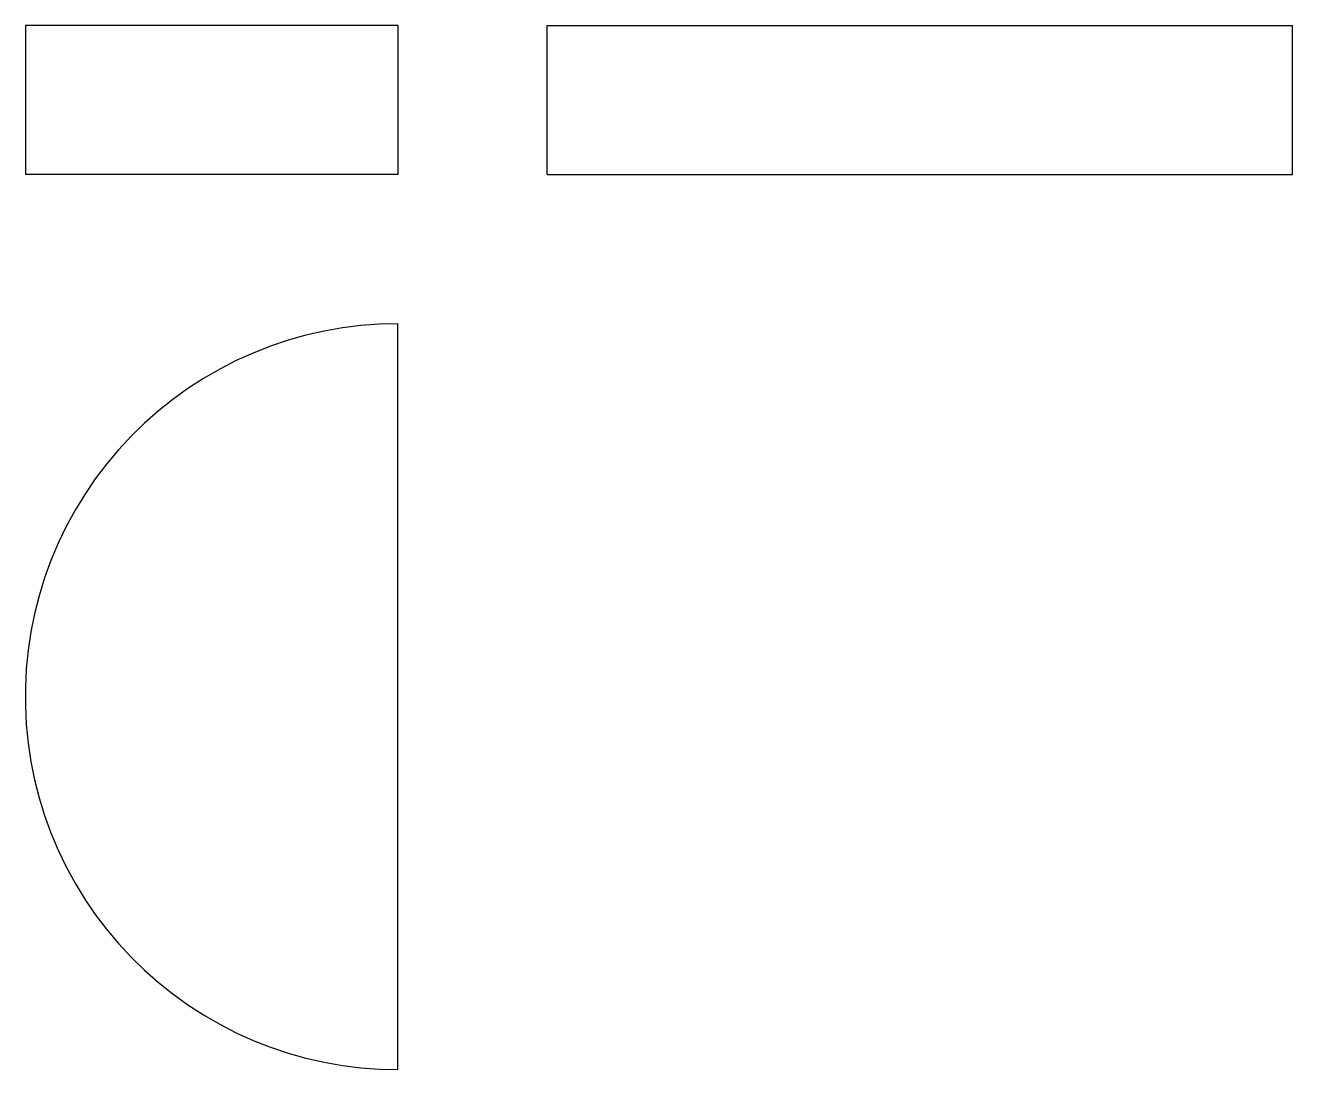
# Model space of a CAD drawing. Extents: x 0 to 2.55, y 0 to 2.1.
import ezdxf

# ---------------------------------------------------------------- set-up
doc = ezdxf.new("R2010")
doc.units = 0
for name, color, linetype in [('FRONT', 7, 'CONTINUOUS'), ('LEFT', 7, 'CONTINUOUS'), ('TOP', 7, 'CONTINUOUS')]:
    doc.layers.add(name, color=color, linetype=linetype)

msp = doc.modelspace()

# ---------------------------------------------------------------- linework, layer by layer
at = {"layer": 'FRONT'}
for p, q in [((0.75, 2.1), (0, 2.1)), ((0, 2.1), (0, 1.8)), ((0.75, 1.8), (0.75, 2.1)), ((0.75, 1.8), (0, 1.8))]:
    msp.add_line(p, q, dxfattribs=at)
at = {"layer": 'LEFT'}
for p, q in [((1.05, 1.8), (1.05, 2.1)), ((1.05, 2.1), (2.55, 2.1)), ((2.55, 1.8), (2.55, 2.1)), ((1.05, 1.8), (2.55, 1.8))]:
    msp.add_line(p, q, dxfattribs=at)
at = {"layer": 'TOP'}
for p, q in [((0.601157, 1.485129), (0.564699, 1.476808)), ((0.637985, 1.491623), (0.601157, 1.485129)), ((0.675091, 1.496273), (0.637985, 1.491623)), ((0.712382, 1.499068), (0.675091, 1.496273)), ((0.749767, 1.5), (0.712382, 1.499068)), ((0.749767, 0), (0.749767, 1.5)), ((0.493252, 1.454769), (0.458441, 1.441107)), ((0.528701, 1.46668), (0.493252, 1.454769)), ((0.564699, 1.476808), (0.528701, 1.46668)), ((0.458441, 1.441107), (0.424354, 1.425727)), ((0.391076, 1.408666), (0.35869, 1.389968)), ((0.424354, 1.425727), (0.391076, 1.408666)), ((0.35869, 1.389968), (0.327277, 1.369679)), ((0.327277, 1.369679), (0.296914, 1.347849)), ((0.296914, 1.347849), (0.267676, 1.324533)), ((0.267676, 1.324533), (0.239637, 1.299789)), ((0.239637, 1.299789), (0.212867, 1.273678)), ((0.212867, 1.273678), (0.187431, 1.246264)), ((0.187431, 1.246264), (0.163393, 1.217617)), ((0.163393, 1.217617), (0.140813, 1.187808)), ((0.140813, 1.187808), (0.119747, 1.15691)), ((0.119747, 1.15691), (0.100248, 1.125)), ((0.100248, 1.125), (0.082363, 1.092158)), ((0.082363, 1.092158), (0.066137, 1.058465)), ((0.066137, 1.058465), (0.051612, 1.024006)), ((0.051612, 1.024006), (0.038821, 0.988865)), ((0.038821, 0.988865), (0.027799, 0.95313)), ((0.027799, 0.95313), (0.018571, 0.916891)), ((0.018571, 0.916891), (0.011161, 0.880236)), ((0.011161, 0.880236), (0.005587, 0.843258)), ((0.005587, 0.843258), (0.001864, 0.806048)), ((0.001864, 0.806048), (0, 0.768698)), ((0, 0.768698), (0, 0.731302)), ((0, 0.731302), (0.001864, 0.693952)), ((0.001864, 0.693952), (0.005587, 0.656742)), ((0.005587, 0.656742), (0.011161, 0.619764)), ((0.011161, 0.619764), (0.018571, 0.583109)), ((0.018571, 0.583109), (0.027799, 0.54687)), ((0.027799, 0.54687), (0.038821, 0.511135)), ((0.038821, 0.511135), (0.051612, 0.475994)), ((0.051612, 0.475994), (0.066137, 0.441535)), ((0.066137, 0.441535), (0.082363, 0.407842)), ((0.082363, 0.407842), (0.100248, 0.375)), ((0.100248, 0.375), (0.119747, 0.34309)), ((0.119747, 0.34309), (0.140813, 0.312192)), ((0.140813, 0.312192), (0.163393, 0.282383)), ((0.163393, 0.282383), (0.187431, 0.253736)), ((0.187431, 0.253736), (0.212867, 0.226322)), ((0.212867, 0.226322), (0.239637, 0.200211)), ((0.239637, 0.200211), (0.267676, 0.175467)), ((0.267676, 0.175467), (0.296914, 0.152151)), ((0.296914, 0.152151), (0.327277, 0.130321)), ((0.327277, 0.130321), (0.35869, 0.110032)), ((0.35869, 0.110032), (0.391076, 0.091334)), ((0.391076, 0.091334), (0.424354, 0.074273)), ((0.424354, 0.074273), (0.458441, 0.058893)), ((0.458441, 0.058893), (0.493252, 0.045231)), ((0.493252, 0.045231), (0.528701, 0.03332)), ((0.528701, 0.03332), (0.564699, 0.023192)), ((0.564699, 0.023192), (0.601157, 0.014871)), ((0.601157, 0.014871), (0.637985, 0.008377)), ((0.637985, 0.008377), (0.675091, 0.003727)), ((0.675091, 0.003727), (0.712382, 0.000932)), ((0.712382, 0.000932), (0.749767, 0))]:
    msp.add_line(p, q, dxfattribs=at)

doc.saveas('drawing.dxf')
